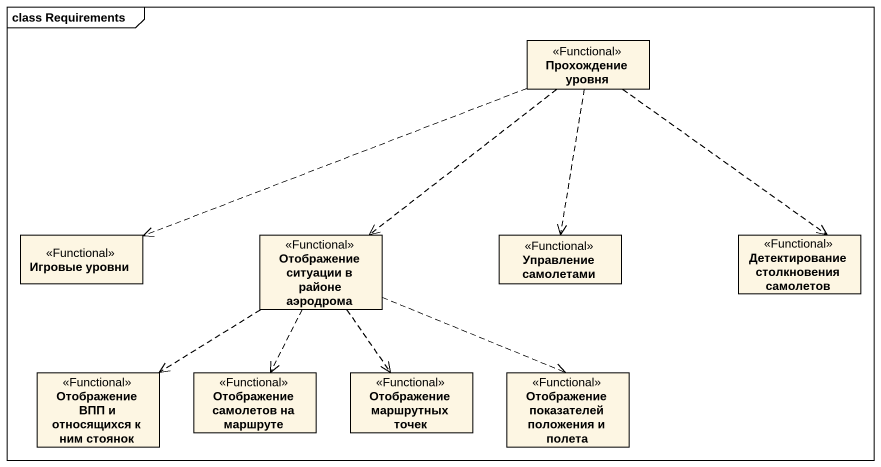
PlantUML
@startuml
mainframe class Requirements
hide circle
hide empty members
class "Прохождение уровня" as Прохождение_уровня <<Functional>>
class "Игровые уровни" as Игровые_уровни <<Functional>>
class "Отображение ситуации в районе аэродрома" as Отображение_ситуации_в <<Functional>>
class "Управление самолетами" as Управление_самолетами <<Functional>>
class "Детектирование столкновения самолетов" as Детектирование_столкновения <<Functional>>
class "Отображение ВПП и относящихся к ним стоянок" as Отображение_ВПП_и <<Functional>>
class "Отображение самолетов на маршруте" as Отображение_самолетов_на <<Functional>>
class "Отображение маршрутных точек" as Отображение_маршрутных_точек <<Functional>>
class "Отображение показателей положения и полета" as Отображение_показателей <<Functional>>
Прохождение_уровня .left.> Игровые_уровни
Прохождение_уровня ..> Отображение_ситуации_в
Прохождение_уровня ..> Управление_самолетами
Прохождение_уровня ..> Детектирование_столкновения
Отображение_ситуации_в ..> Отображение_ВПП_и
Отображение_ситуации_в ..> Отображение_самолетов_на
Отображение_ситуации_в ..> Отображение_маршрутных_точек
Отображение_ситуации_в .right.> Отображение_показателей
@enduml
